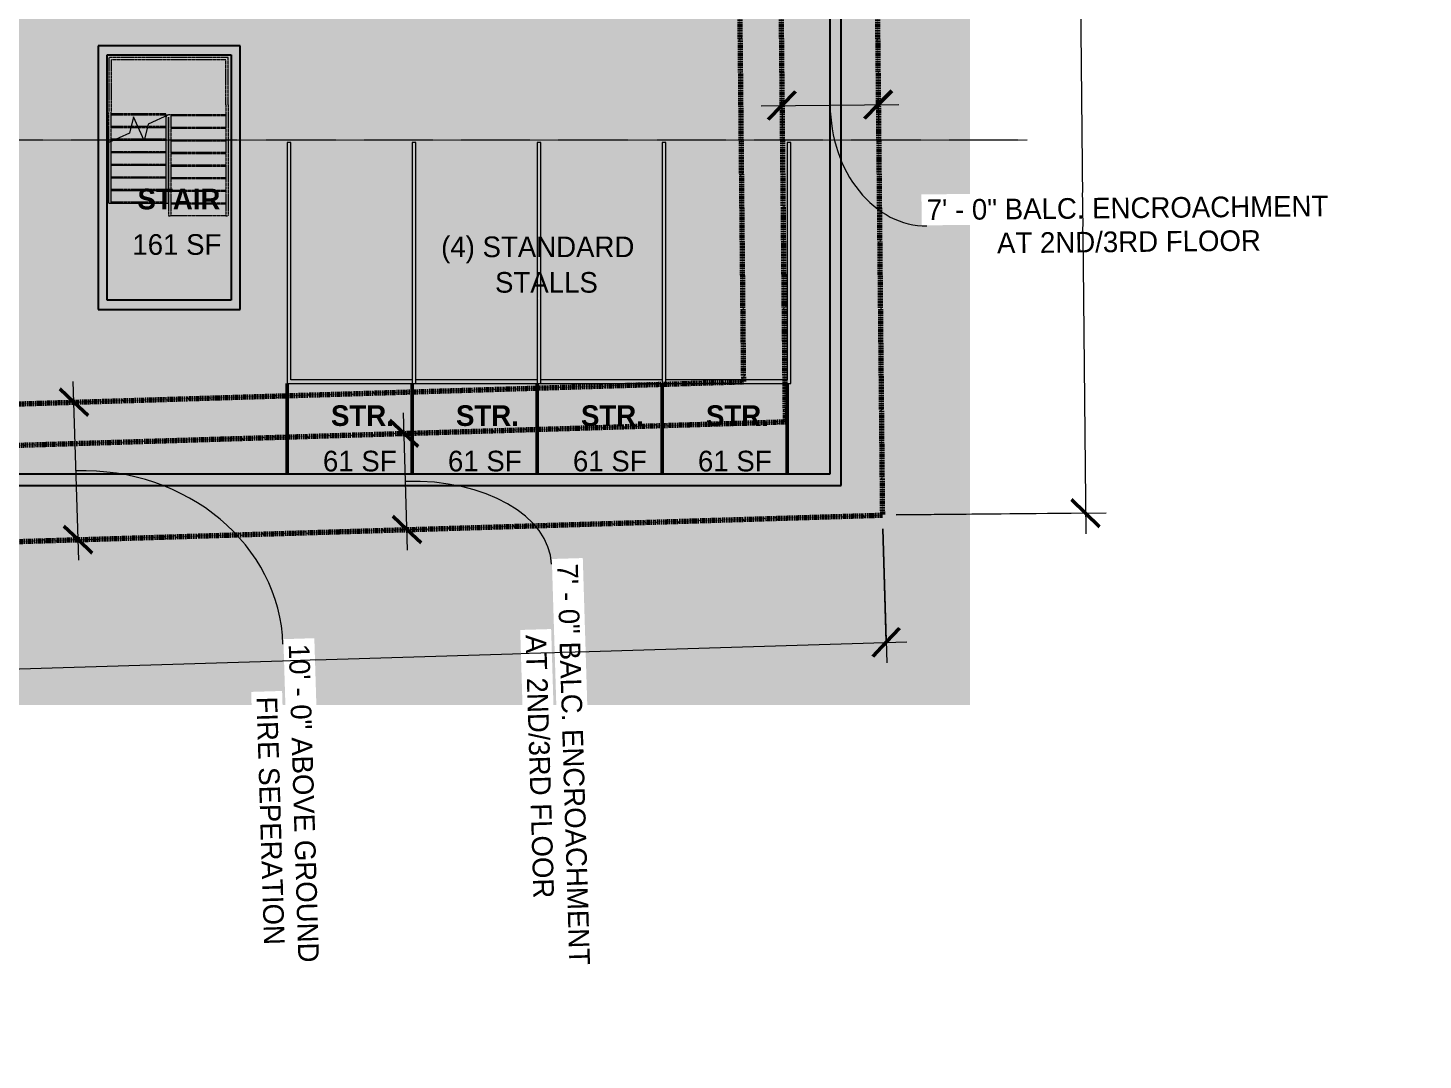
# Model space of a CAD drawing. Header units: inches. Extents: x -4414 to -113, y 9396 to 12816.
# Drawn here: x -1336 to -119, y 9396 to 10297 of the extents above; entities that cross this region are included whole.
import ezdxf

# ---------------------------------------------------------------- set-up
doc = ezdxf.new("R2010")
doc.units = ezdxf.units.IN
doc.header["$MEASUREMENT"] = 0
for name, pattern in [('Double Dash 3_8_', [1, 0.375, -0.125, 0.125, -0.125, 0.125, -0.125]), ('Grid Line 1_2_', [0.875, 0.5, -0.125, 0.125, -0.125]), ('Overhead 1_16_', [0.101562, 0.0625, -0.039062])]:
    doc.linetypes.add(name, pattern=pattern)
for name, color, linetype, lineweight in [('0-1', 7, 'Continuous', 5), ('0-2', 9, 'Continuous', 9), ('A-ANNO-DIMS', 211, 'Continuous', 9), ('A-ANNO-DIMS-192', 211, 'Continuous', 9), ('A-AREA-1', 53, 'Continuous', 50), ('A-AREA-IDEN', 2, 'Continuous', 9), ('A-GENM-1', 8, 'Continuous', 9), ('A-GENM-2', 9, 'Continuous', 9), ('A-GENM-IDEN', 13, 'Continuous', 9), ('A-WALL-1', 23, 'Continuous', 9), ('A-WALL-2', 253, 'Continuous', 25), ('C-PROP-LINE', 91, 'Double Dash 3_8_', 70), ('C-TOPO', 7, 'Continuous', 9), ('S-FNDN-1', 253, 'Continuous', 25), ('S-GRID-1', 1, 'Grid Line 1_2_', 9), ('S-STRS-1', 8, 'Continuous', 9), ('S-STRS-2', 55, 'Continuous', 5), ('S-STRS-3', 9, 'Continuous', 9), ('S-STRS-4', 9, 'Overhead 1_16_', 9), ('S-STRS-MBND-1', 9, 'Overhead 1_16_', 9), ('S-STRS-MBND-2', 9, 'Continuous', 9)]:
    doc.layers.add(name, color=color, linetype=linetype, lineweight=lineweight)
doc.layers.add('A-AREA-PATT-1', color=7, linetype='Continuous', lineweight=9, transparency=0.9)
doc.styles.add('Century Gothic', font='ufonts.com_century-gothic.ttf', dxfattribs={"height": 18})
doc.styles.add('Century Gothic_B', font='GOTHICB.TTF', dxfattribs={"height": 18})
doc.dimstyles.new('OD__1_8__Tol__', dxfattribs={"dimscale": 12, "dimtxt": 18.795029, "dimasz": 2, "dimexe": 1.5, "dimexo": 1, "dimgap": 0.25, "dimtad": 1, "dimdec": 3, "dimrnd": 0.125, "dimzin": 3, "dimdsep": 46, "dimlunit": 4, "dimtxsty": 'Century Gothic', "dimblk1": 'OBLIQUE', "dimblk2": 'OBLIQUE', "dimsah": 1, "dimcen": 0.09, "dimdle": 1.5, "dimazin": 0, "dimtfac": 1, "dimtdec": 4, "dimtix": 1, "dimtmove": 0, "dimatfit": 3, "dimfxl": 1, "dimtvp": 1, "dimtfill": 1, "dimfrac": 2, "dimtolj": 1, "dimtzin": 0, "dimarcsym": 2})
doc.dimstyles.new('OD__1_8__Tol___1', dxfattribs={"dimscale": 12, "dimtxt": 18.795029, "dimasz": 2, "dimexe": 1.5, "dimexo": 1, "dimgap": 0.25, "dimtad": 1, "dimdec": 3, "dimrnd": 0.125, "dimzin": 3, "dimdsep": 46, "dimlunit": 4, "dimtxsty": 'Century Gothic', "dimblk1": 'OBLIQUE', "dimblk2": 'OBLIQUE', "dimsah": 1, "dimcen": 0.09, "dimdle": 1.5, "dimazin": 0, "dimtfac": 1, "dimtdec": 4, "dimtix": 1, "dimtmove": 1, "dimatfit": 3, "dimfxl": 1, "dimtvp": 1, "dimtfill": 1, "dimfrac": 2, "dimtolj": 1, "dimtzin": 0, "dimarcsym": 2})

# ---------------------------------------------------------------- blocks, each defined once
blk = doc.blocks.new('1750 Ox - Topography_rvt-1-FLOOR PLAN - BASEMENT')
at = {"layer": 'C-TOPO'}
h = blk.add_hatch(dxfattribs=at)
h.set_pattern_fill('FP_1', color=256, style=0, pattern_type=2)
h.set_pattern_definition([(0, (0, 0), (48, 48), [48, -48]), (0, (0, 18), (48, 48), [48, -48]), (0, (0, 36), (48, 48), [48, -48]), (90, (6, 42), (-48, 48), [48, -48]), (90, (24, 42), (-48, 48), [48, -48]), (90, (42, 42), (-48, 48), [48, -48])])
h.paths.add_polyline_path([(-673.7, 9706.1), (-514.3, 9706.1), (-514.3, 12268.6), (-2561.1, 12268.6), (-2561.1, 12088.6), (-2540.8, 12088.6), (-2422.7, 12078.6), (-1316, 12078.6), (-1318.1, 12088.6), (-1297.3, 12088.6), (-1296.4, 12078.6), (-704.4, 12078.6), (-701.3, 12088.6), (-635.9, 12088.6), (-636.7, 12078.4), (-636.7, 9907.4), (-2561.1, 9907.4), (-2561.1, 9811.5), (-3985.1, 9768), (-3984.4, 9706.1), (-747.5, 9706.1)], flags=0)
h.paths.add_polyline_path([(-4064.2, 9706.1), (-4064.2, 12195.5), (-4068.7, 12172.2), (-4070.2, 12148.6), (-4070.2, 9706.1), (-4069.2, 9706.1)], flags=0)
h.paths.add_polyline_path([(-3820.7, 10780.6), (-3820.7, 11276.5), (-3830.7, 11280.3), (-3830.7, 11598.8), (-3820.7, 11601.2), (-3820.7, 11690.9), (-3830.7, 11695.3), (-3830.7, 11718.9), (-3820.7, 11715.9), (-3820.7, 11876.3), (-3830.7, 11870.5), (-3830.7, 12075.9), (-3820.7, 12078.6), (-3167.3, 12078.6), (-3166.6, 12083.3), (-3169.5, 12083.4), (-3171.9, 12088.6), (-3149, 12088.6), (-3149.6, 12078.6), (-2891.2, 12078.6), (-2831.2, 12088.6), (-2637.9, 12088.6), (-2637.9, 12268.6), (-3884.2, 12268.6), (-3905.1, 12266.8), (-3925.3, 12261.4), (-3944.2, 12252.5), (-3961.4, 12240.5), (-3976.2, 12225.7), (-3988.2, 12208.6), (-3997, 12189.6), (-4002.4, 12169.4), (-4004.2, 12148.6), (-4004.2, 10780.6), (-3825.7, 10780.6)], flags=0)
h.paths.add_polyline_path([(-3555.1, 12086.4), (-3593, 12086.7), (-3592.1, 12088.6), (-3554.5, 12088.6)], flags=0)
h.paths.add_polyline_path([(-3799.4, 12088.3), (-3817.1, 12088.5), (-3817.1, 12088.6), (-3799.3, 12088.6)], flags=0)
h.paths.add_polyline_path([(-2561.1, 12328.6), (-514.3, 12328.6), (-514.3, 12334.6), (-3884.2, 12334.6), (-3907.9, 12333.1), (-3931.1, 12328.6), (-2637.9, 12328.6)], flags=0)
blk = doc.blocks.new('Parking_Stall_Multiple - STANDARD-1654394-FLOOR PLAN - BASEMENT')
at = {"layer": 'A-GENM-1'}
h = blk.add_hatch(color=256, dxfattribs=at)
h.paths.add_polyline_path([(0, 327), (210, 327), (210, 330), (106.5, 328.5), (3, 330)], flags=0)
h.paths.add_polyline_path([(0, 436), (0.1, 330), (3, 330), (3, 436), (210, 436), (210, 439), (0, 439), (0, 436)], flags=0)
h = blk.add_hatch(color=256, dxfattribs=at)
h.paths.add_polyline_path([(0, 218), (210, 218), (210, 221), (104.8, 219.5), (3, 221)], flags=0)
h.paths.add_polyline_path([(3, 330), (106.5, 328.5), (210, 330), (64, 330)], flags=0)
h.paths.add_polyline_path([(0, 327), (3, 330), (0.1, 329.9)], flags=0)
h.paths.add_polyline_path([(0, 309.9), (0.1, 221), (3, 221), (3, 327), (0, 327)], flags=0)
h = blk.add_hatch(color=256, dxfattribs=at)
h.paths.add_polyline_path([(0, 109), (210, 109), (210, 112), (106.5, 110.5), (3, 112)], flags=0)
h.paths.add_polyline_path([(3, 221), (106.5, 219.5), (210, 221), (64, 221)], flags=0)
h.paths.add_polyline_path([(0, 218), (3, 221), (0, 221)], flags=0)
h.paths.add_polyline_path([(0, 112), (3, 112), (3, 218), (0, 218)], flags=0)
h = blk.add_hatch(color=256, dxfattribs=at)
h.paths.add_polyline_path([(3, 112), (106.5, 110.5), (210, 112), (64, 112)], flags=0)
h.paths.add_polyline_path([(0, 109), (3, 112), (0.1, 111.9)], flags=0)
h.paths.add_polyline_path([(0, 43.2), (0, 0), (210, 0), (210, 3), (3, 3), (3, 109), (0, 109), (0, 76.7)], flags=0)
at = {"layer": 'A-GENM-2'}
for p, q in [((210, 439), (0, 439)), ((0, 439), (0, 327)), ((210, 436), (210, 439)), ((3, 330), (3, 436)), ((3, 436), (210, 436)), ((210, 330), (0, 330)), ((0, 330), (0, 218)), ((210, 330), (3, 330)), ((210, 327), (210, 330)), ((210, 327), (210, 330)), ((0, 327), (210, 327)), ((3, 221), (3, 327)), ((3, 327), (210, 327)), ((210, 221), (0, 221)), ((0, 221), (0, 109)), ((210, 221), (3, 221)), ((210, 218), (210, 221)), ((210, 218), (210, 221)), ((0, 218), (210, 218)), ((3, 112), (3, 218)), ((3, 218), (210, 218)), ((210, 112), (0, 112)), ((0, 112), (0, 0)), ((210, 112), (3, 112)), ((210, 109), (210, 112)), ((210, 109), (210, 112)), ((0, 109), (210, 109)), ((3, 3), (3, 109)), ((3, 109), (210, 109)), ((210, 3), (3, 3)), ((210, 0), (210, 3)), ((0, 0), (210, 0))]:
    blk.add_line(p, q, dxfattribs=at)
blk = doc.blocks.new('1750 Ox - 2nd Phase_rvt-1-FLOOR PLAN - BASEMENT')
at = {"layer": 'A-AREA-PATT-1'}
h = blk.add_hatch(color=256, dxfattribs=at)
h.paths.add_polyline_path([(-673.7, 9902.4), (-631.7, 9902.4), (-631.7, 12083.6), (-636.3, 12083.6), (-636.7, 12078.4), (-636.7, 9907.4), (-673.7, 9907.4)], flags=0)
h.paths.add_polyline_path([(-1109.7, 9902.4), (-1109.7, 9907.4), (-1374.7, 9907.4), (-1374.7, 9902.4), (-1270.7, 9902.4)], flags=0)
h.paths.add_polyline_path([(-1940.8, 9902.4), (-1919.7, 9902.4), (-1919.7, 9907.4), (-1946.2, 9907.4), (-1946.2, 9902.4), (-1944.3, 9902.4)], flags=0)
h.paths.add_polyline_path([(-1843.8, 12078.6), (-1316, 12078.6), (-1317, 12083.6), (-1946.2, 12083.6), (-1946.2, 12078.6), (-1913.3, 12078.6)], flags=0)
h.paths.add_polyline_path([(-704.4, 12078.6), (-702.9, 12083.6), (-1154.7, 12083.6), (-1154.7, 12078.6), (-980.6, 12078.6)], flags=0)
h.paths.add_polyline_path([(-1270.7, 12078.6), (-1270.7, 12083.6), (-1296.9, 12083.6), (-1296.4, 12078.6)], flags=0)
h = blk.add_hatch(color=256, dxfattribs=at)
h.paths.add_polyline_path([(-1374.6, 9907.4), (-1109.7, 9907.5), (-1109.7, 10196.6), (-1106.7, 10196.6), (-1106.7, 9989.6), (-1000.7, 9989.6), (-1000.7, 10196.6), (-997.7, 10196.6), (-997.7, 9989.6), (-891.7, 9989.6), (-891.7, 10196.6), (-888.7, 10196.6), (-888.7, 9989.6), (-782.7, 9989.6), (-782.7, 10196.6), (-779.7, 10196.6), (-779.7, 9989.6), (-673.7, 9989.6), (-673.7, 10196.6), (-670.7, 10196.6), (-670.7, 9986.6), (-673.7, 9986.6), (-673.7, 9907.4), (-636.7, 9907.4), (-636.7, 10686.6), (-689.2, 10686.6), (-689.2, 10476.6), (-692.2, 10476.6), (-692.2, 10683.6), (-798.2, 10683.6), (-798.2, 10476.6), (-801.2, 10476.6), (-801.2, 10683.6), (-907.2, 10683.6), (-907.2, 10476.6), (-910.2, 10476.6), (-910.2, 10683.6), (-1016.2, 10683.6), (-1016.2, 10476.6), (-1019.2, 10476.6), (-1019.2, 10683.6), (-1125.2, 10683.6), (-1125.2, 10476.6), (-1128.2, 10476.6), (-1128.2, 10683.6), (-1234.2, 10683.6), (-1234.2, 10476.6), (-1237.2, 10476.6), (-1237.2, 10683.6), (-1343.2, 10683.6), (-1343.2, 10476.6), (-1346.2, 10476.6), (-1346.2, 10686.6), (-1360.7, 10686.6), (-1360.7, 10614.6), (-1361.7, 10614.6), (-1361.7, 10685.6), (-1384.7, 10685.6), (-1384.7, 10614.6), (-1385.7, 10614.6), (-1385.7, 10685.6), (-1408.7, 10685.6), (-1408.7, 10614.6), (-1409.7, 10614.6), (-1409.7, 10685.6), (-1432.7, 10685.6), (-1432.7, 10614.6), (-1433.7, 10614.6), (-1433.7, 10685.6), (-1456.7, 10685.6), (-1456.7, 10614.6), (-1457.7, 10614.6), (-1457.7, 10685.6), (-1480.7, 10685.6), (-1480.7, 10614.6), (-1481.7, 10614.6), (-1481.7, 10685.6), (-1504.7, 10685.6), (-1504.7, 10614.6), (-1505.7, 10614.6), (-1505.7, 10685.6), (-1528.7, 10685.6), (-1528.7, 10614.6), (-1529.7, 10614.6), (-1529.7, 10685.6), (-1552.7, 10685.6), (-1552.7, 10614.6), (-1553.7, 10614.6), (-1553.7, 10685.6), (-1576.7, 10685.6), (-1576.7, 10614.6), (-1577.7, 10614.6), (-1577.7, 10685.6), (-1600.7, 10685.6), (-1600.7, 10614.6), (-1601.7, 10614.6), (-1601.7, 10685.6), (-1624.7, 10685.6), (-1624.7, 10614.6), (-1625.7, 10614.6), (-1625.7, 10685.6), (-1648.7, 10685.6), (-1648.7, 10614.6), (-1649.7, 10614.6), (-1649.7, 10685.6), (-1672.7, 10685.6), (-1672.7, 10614.6), (-1673.7, 10614.6), (-1673.7, 10685.6), (-1696.7, 10685.6), (-1696.7, 10614.6), (-1697.7, 10614.6), (-1697.7, 10685.6), (-1720.7, 10685.6), (-1720.7, 10614.6), (-1721.7, 10614.6), (-1721.7, 10685.6), (-1744.7, 10685.6), (-1744.7, 10614.6), (-1745.7, 10614.6), (-1745.7, 10685.6), (-1768.7, 10685.6), (-1768.7, 10614.6), (-1769.7, 10614.6), (-1769.7, 10685.6), (-1792.7, 10685.6), (-1792.7, 10614.6), (-1793.7, 10614.6), (-1793.7, 10685.6), (-1816.7, 10685.6), (-1816.7, 10614.6), (-1817.7, 10614.6), (-1817.7, 10685.6), (-1840.7, 10685.6), (-1840.7, 10614.6), (-1841.7, 10614.6), (-1841.7, 10685.6), (-1864.7, 10685.6), (-1864.7, 10614.6), (-1865.7, 10614.6), (-1865.7, 10685.6), (-1888.7, 10685.6), (-1888.7, 10614.6), (-1889.7, 10614.6), (-1889.7, 10685.6), (-1912.7, 10685.6), (-1912.7, 10614.6), (-1913.7, 10614.6), (-1913.7, 10686.6), (-1941.2, 10686.6), (-1941.2, 10478.4), (-1941.4, 10478.4), (-1941.4, 10196.4), (-1941.2, 10196.4), (-1941.2, 9907.4), (-1919.7, 9907.4), (-1919.7, 9979.1), (-1483.7, 9979.1), (-1483.7, 9986.6), (-1922.7, 9986.6), (-1922.7, 10196.6), (-1919.7, 10196.6), (-1919.7, 9989.6), (-1813.7, 9989.6), (-1813.7, 10196.6), (-1810.7, 10196.6), (-1810.7, 9989.6), (-1704.7, 9989.6), (-1704.7, 10196.6), (-1701.7, 10196.6), (-1701.7, 9989.6), (-1595.7, 9989.6), (-1595.7, 10196.6), (-1592.7, 10196.6), (-1592.7, 9989.6), (-1486.7, 9989.6), (-1486.7, 10196.6), (-1483.7, 10196.6), (-1483.7, 9989.6), (-1377.7, 9989.6), (-1377.7, 10196.6), (-1374.7, 10196.6), (-1374.7, 9907.4)], flags=0)
h.paths.add_polyline_path([(-1261, 10051), (-1274.7, 10051), (-1274.7, 10281), (-1150.7, 10281), (-1150.7, 10051), (-1213.8, 10051)], flags=0)
h.paths.add_polyline_path([(-1360.7, 10482.6), (-1913.7, 10482.6), (-1913.7, 10554.6), (-1912.7, 10554.6), (-1912.7, 10483.6), (-1889.7, 10483.6), (-1889.7, 10554.6), (-1888.7, 10554.6), (-1888.7, 10483.6), (-1865.7, 10483.6), (-1865.7, 10554.6), (-1864.7, 10554.6), (-1864.7, 10483.6), (-1841.7, 10483.6), (-1841.7, 10554.6), (-1840.7, 10554.6), (-1840.7, 10483.6), (-1817.7, 10483.6), (-1817.7, 10554.6), (-1816.7, 10554.6), (-1816.7, 10483.6), (-1793.7, 10483.6), (-1793.7, 10554.6), (-1792.7, 10554.6), (-1792.7, 10483.6), (-1769.7, 10483.6), (-1769.7, 10554.6), (-1768.7, 10554.6), (-1768.7, 10483.6), (-1745.7, 10483.6), (-1745.7, 10554.6), (-1744.7, 10554.6), (-1744.7, 10483.6), (-1721.7, 10483.6), (-1721.7, 10554.6), (-1720.7, 10554.6), (-1720.7, 10483.6), (-1697.7, 10483.6), (-1697.7, 10554.6), (-1696.7, 10554.6), (-1696.7, 10483.6), (-1673.7, 10483.6), (-1673.7, 10554.6), (-1672.7, 10554.6), (-1672.7, 10483.6), (-1649.7, 10483.6), (-1649.7, 10554.6), (-1648.7, 10554.6), (-1648.7, 10483.6), (-1625.7, 10483.6), (-1625.7, 10554.6), (-1624.7, 10554.6), (-1624.7, 10483.6), (-1601.7, 10483.6), (-1601.7, 10554.6), (-1600.7, 10554.6), (-1600.7, 10483.6), (-1577.7, 10483.6), (-1577.7, 10554.6), (-1576.7, 10554.6), (-1576.7, 10483.6), (-1553.7, 10483.6), (-1553.7, 10554.6), (-1552.7, 10554.6), (-1552.7, 10483.6), (-1529.7, 10483.6), (-1529.7, 10554.6), (-1528.7, 10554.6), (-1528.7, 10483.6), (-1505.7, 10483.6), (-1505.7, 10554.6), (-1504.7, 10554.6), (-1504.7, 10483.6), (-1481.7, 10483.6), (-1481.7, 10554.6), (-1480.7, 10554.6), (-1480.7, 10483.6), (-1457.7, 10483.6), (-1457.7, 10554.6), (-1456.7, 10554.6), (-1456.7, 10483.6), (-1433.7, 10483.6), (-1433.7, 10554.6), (-1432.7, 10554.6), (-1432.7, 10483.6), (-1409.7, 10483.6), (-1409.7, 10554.6), (-1408.7, 10554.6), (-1408.7, 10483.6), (-1385.7, 10483.6), (-1385.7, 10554.6), (-1384.7, 10554.6), (-1384.7, 10483.6), (-1361.7, 10483.6), (-1361.7, 10554.6), (-1360.7, 10554.6), (-1360.7, 10483.6)], flags=0)
h.paths.add_polyline_path([(-1075.7, 10689.6), (-1075.7, 10896.6), (-1072.7, 10896.6), (-1072.7, 10689.6), (-966.7, 10689.6), (-966.7, 10896.6), (-963.7, 10896.6), (-963.7, 10689.6), (-857.7, 10689.6), (-857.7, 10896.6), (-854.7, 10896.6), (-854.7, 10689.6), (-748.7, 10689.6), (-748.7, 10896.6), (-745.7, 10896.6), (-745.7, 10689.6), (-639.7, 10689.6), (-639.7, 10896.6), (-636.7, 10896.6), (-636.7, 11172.6), (-639.7, 11172.6), (-639.7, 11379.6), (-745.7, 11379.6), (-745.7, 11172.6), (-748.7, 11172.6), (-748.7, 11379.6), (-854.7, 11379.6), (-854.7, 11172.6), (-857.7, 11172.6), (-857.7, 11379.6), (-963.7, 11379.6), (-963.7, 11172.6), (-966.7, 11172.6), (-966.7, 11379.6), (-1072.7, 11379.6), (-1072.7, 11172.6), (-1075.7, 11172.6), (-1075.7, 11379.6), (-1181.7, 11379.6), (-1181.7, 11172.6), (-1184.7, 11172.6), (-1184.7, 11379.6), (-1290.7, 11379.6), (-1290.7, 11172.6), (-1293.7, 11172.6), (-1293.7, 11379.6), (-1399.7, 11379.6), (-1399.7, 11172.6), (-1402.7, 11172.6), (-1402.7, 11379.6), (-1508.7, 11379.6), (-1508.7, 11172.6), (-1511.7, 11172.6), (-1511.7, 11379.6), (-1617.7, 11379.6), (-1617.7, 11172.6), (-1620.7, 11172.6), (-1620.7, 11379.6), (-1726.7, 11379.6), (-1726.7, 11172.6), (-1729.7, 11172.6), (-1729.7, 11379.6), (-1835.7, 11379.6), (-1835.7, 11172.6), (-1838.7, 11172.6), (-1838.7, 11379.6), (-1941.2, 11379.6), (-1941.2, 11180.4), (-1941.4, 11180.4), (-1941.4, 10892.4), (-1941.2, 10892.4), (-1941.2, 10689.6), (-1838.7, 10689.6), (-1838.7, 10896.6), (-1835.7, 10896.6), (-1835.7, 10689.6), (-1729.7, 10689.6), (-1729.7, 10896.6), (-1726.7, 10896.6), (-1726.7, 10689.6), (-1620.7, 10689.6), (-1620.7, 10896.6), (-1617.7, 10896.6), (-1617.7, 10689.6), (-1511.7, 10689.6), (-1511.7, 10896.6), (-1508.7, 10896.6), (-1508.7, 10689.6), (-1402.7, 10689.6), (-1402.7, 10896.6), (-1399.7, 10896.6), (-1399.7, 10689.6), (-1293.7, 10689.6), (-1293.7, 10896.6), (-1290.7, 10896.6), (-1290.7, 10689.6), (-1184.7, 10689.6), (-1184.7, 10896.6), (-1181.7, 10896.6), (-1181.7, 10689.6), (-1125.2, 10689.6)], flags=0)
h.paths.add_polyline_path([(-1075.7, 11382.6), (-1075.7, 11592.6), (-1072.7, 11592.6), (-1072.7, 11385.6), (-966.7, 11385.6), (-966.7, 11592.6), (-963.7, 11592.6), (-963.7, 11385.6), (-857.7, 11385.6), (-857.7, 11592.6), (-854.7, 11592.6), (-854.7, 11385.6), (-748.7, 11385.6), (-748.7, 11592.6), (-745.7, 11592.6), (-745.7, 11385.6), (-639.7, 11385.6), (-639.7, 11592.6), (-636.7, 11592.6), (-636.7, 12078.6), (-661.7, 12078.6), (-661.7, 11868.6), (-664.7, 11868.6), (-664.7, 12075.6), (-770.7, 12075.6), (-770.7, 11868.6), (-773.7, 11868.6), (-773.7, 12075.6), (-879.7, 12075.6), (-879.7, 11868.6), (-882.7, 11868.6), (-882.7, 12075.6), (-988.7, 12075.6), (-988.7, 11868.6), (-991.7, 11868.6), (-991.7, 12075.6), (-1097.7, 12075.6), (-1097.7, 11868.6), (-1100.7, 11868.6), (-1100.7, 12078.6), (-1150.7, 12078.6), (-1150.7, 11858.6), (-1274.7, 11858.6), (-1274.7, 12078.6), (-1399.7, 12078.6), (-1399.7, 11868.6), (-1402.7, 11868.6), (-1402.7, 12075.6), (-1508.7, 12075.6), (-1508.7, 11868.6), (-1511.7, 11868.6), (-1511.7, 12075.6), (-1617.7, 12075.6), (-1617.7, 11868.6), (-1620.7, 11868.6), (-1620.7, 12075.6), (-1726.7, 12075.6), (-1726.7, 11868.6), (-1729.7, 11868.6), (-1729.7, 12075.6), (-1835.7, 12075.6), (-1835.7, 11868.6), (-1838.7, 11868.6), (-1838.7, 12075.6), (-1941.2, 12075.6), (-1941.2, 11873.6), (-1941.4, 11873.6), (-1941.4, 11585.6), (-1941.2, 11585.6), (-1941.2, 11385.6), (-1838.7, 11385.6), (-1838.7, 11592.6), (-1835.7, 11592.6), (-1835.7, 11385.6), (-1729.7, 11385.6), (-1729.7, 11592.6), (-1726.7, 11592.6), (-1726.7, 11385.6), (-1620.7, 11385.6), (-1620.7, 11592.6), (-1617.7, 11592.6), (-1617.7, 11385.6), (-1511.7, 11385.6), (-1511.7, 11592.6), (-1508.7, 11592.6), (-1508.7, 11385.6), (-1402.7, 11385.6), (-1402.7, 11592.6), (-1399.7, 11592.6), (-1399.7, 11382.6), (-1154.7, 11382.6)], flags=0)
h.paths.add_polyline_path([(-1230.3, 11462.6), (-1322.7, 11462.6), (-1322.7, 11582.6), (-1226.7, 11582.6), (-1226.7, 11462.6), (-1229.1, 11462.6)], flags=0)
h = blk.add_hatch(color=256, dxfattribs=at)
h.paths.add_polyline_path([(-1158.7, 10059), (-1158.7, 10273), (-1266.7, 10273), (-1266.7, 10059), (-1213.8, 10059)], flags=0)
h.paths.add_polyline_path([(-1215.2, 10143.8), (-1265.2, 10143.8), (-1265.2, 10196.6), (-1247.3, 10204.9), (-1243.9, 10218.9), (-1234.4, 10198.5), (-1231, 10212.5), (-1215.2, 10219.9), (-1215.2, 10218.8), (-1213.2, 10218.8), (-1213.2, 10143.8), (-1213.8, 10143.8)], flags=0)
for points in [[(-1106.7, 9907.4), (-1000.7, 9907.5), (-1000.7, 9986.6), (-1109.7, 9986.6), (-1109.7, 9907.4)], [(-970.9, 9907.4), (-891.7, 9907.4), (-891.7, 9986.6), (-1000.7, 9986.6), (-1000.7, 9907.4), (-980.6, 9907.4)], [(-888.7, 9907.4), (-782.7, 9907.5), (-782.7, 9986.6), (-891.7, 9986.6), (-891.7, 9907.4)], [(-779.7, 9907.4), (-673.7, 9907.5), (-673.8, 9986.6), (-782.7, 9986.6), (-782.7, 9907.4)]]:
    blk.add_hatch(color=256, dxfattribs=at).paths.add_polyline_path(points, flags=0)
at = {"layer": 'A-WALL-1'}
for points in [[(-1266.7, 10059), (-1266.7, 10281), (-1274.7, 10281), (-1274.7, 10059)], [(-1213.8, 10273), (-1150.7, 10273), (-1150.7, 10281), (-1266.7, 10281), (-1266.7, 10273)], [(-1150.7, 10059), (-1150.7, 10273), (-1158.7, 10273), (-1158.7, 10059)], [(-1158.7, 10051), (-1150.7, 10051), (-1150.7, 10059), (-1274.7, 10059), (-1274.7, 10051), (-1213.8, 10051)]]:
    blk.add_hatch(color=256, dxfattribs=at).paths.add_polyline_path(points, flags=0)
at = {"layer": 'S-STRS-1'}
blk.add_hatch(color=256, dxfattribs=at).paths.add_polyline_path([(-1263.2, 10143.8), (-1263.2, 10197.5), (-1265.2, 10196.6), (-1265.2, 10143.8)], flags=0)
at = {"layer": 'S-STRS-2'}
h = blk.add_hatch(color=256, dxfattribs=at)
h.paths.add_polyline_path([(-1239.7, 10209.8), (-1243.9, 10218.9), (-1246.1, 10209.8)], flags=0)
h.paths.add_polyline_path([(-1221.9, 10209.8), (-1215.2, 10209.8), (-1215.2, 10219.9), (-1231, 10212.5), (-1231.7, 10209.8), (-1231, 10209.8)], flags=0)
h = blk.add_hatch(color=256, dxfattribs=at)
h.paths.add_polyline_path([(-1235, 10198.8), (-1234.6, 10198.8), (-1239.7, 10209.8), (-1246.1, 10209.8), (-1247.3, 10204.9), (-1260.3, 10198.8)], flags=0)
h.paths.add_polyline_path([(-1215.2, 10198.8), (-1215.2, 10209.8), (-1231.7, 10209.8), (-1234.3, 10198.8), (-1232.9, 10198.8)], flags=0)
for points in [[(-1213.2, 10143.8), (-1213.2, 10218.8), (-1215.2, 10218.8), (-1215.2, 10143.8), (-1213.8, 10143.8)], [(-1263.2, 10187.8), (-1215.2, 10187.8), (-1215.2, 10198.8), (-1234.3, 10198.8), (-1234.4, 10198.5), (-1234.6, 10198.8), (-1260.3, 10198.8), (-1263.2, 10197.5)], [(-1260.3, 10176.8), (-1215.2, 10176.8), (-1215.2, 10187.8), (-1263.2, 10187.8), (-1263.2, 10176.8)], [(-1215.2, 10165.8), (-1215.2, 10176.8), (-1263.2, 10176.8), (-1263.2, 10165.8)], [(-1215.2, 10154.8), (-1215.2, 10165.8), (-1263.2, 10165.8), (-1263.2, 10154.8), (-1254.5, 10154.8)], [(-1215.2, 10143.8), (-1215.2, 10154.8), (-1263.2, 10154.8), (-1263.2, 10143.8), (-1243.5, 10143.8)]]:
    blk.add_hatch(color=256, dxfattribs=at).paths.add_polyline_path(points, flags=0)
at = {"layer": 'A-AREA-1'}
for p, q in [((-1109.7, 9907.4), (-1109.7, 9986.6)), ((-1000.7, 9907.4), (-1000.7, 9986.6)), ((-891.7, 9907.4), (-891.7, 9986.6)), ((-782.7, 9907.4), (-782.7, 9986.6)), ((-673.7, 9986.6), (-673.7, 9907.4))]:
    blk.add_line(p, q, dxfattribs=at)
at = {"layer": 'A-WALL-2'}
for p, q in [((-1274.7, 10281), (-1274.7, 10059)), ((-1266.7, 10281), (-1274.7, 10281)), ((-1150.7, 10281), (-1266.7, 10281)), ((-1150.7, 10273), (-1150.7, 10281)), ((-1266.7, 10059), (-1266.7, 10273)), ((-1266.7, 10273), (-1158.7, 10273)), ((-1158.7, 10273), (-1158.7, 10059)), ((-1150.7, 10059), (-1150.7, 10273)), ((-1274.7, 10059), (-1274.7, 10051)), ((-1274.7, 10051), (-1150.7, 10051)), ((-1158.7, 10059), (-1266.7, 10059)), ((-1150.7, 10051), (-1150.7, 10059))]:
    blk.add_line(p, q, dxfattribs=at)
at = {"layer": 'S-FNDN-1'}
for p, q in [((-636.7, 12078.6), (-636.7, 9907.4)), ((-626.7, 9897.4), (-626.7, 12078.6)), ((-636.7, 9907.4), (-1946.2, 9907.4)), ((-1946.2, 9897.4), (-636.7, 9897.4)), ((-636.7, 9897.4), (-626.7, 9897.4))]:
    blk.add_line(p, q, dxfattribs=at)
at = {"layer": 'S-STRS-3'}
for p, q in [((-1215.2, 10218.8), (-1215.2, 10219.9)), ((-1246.1, 10209.8), (-1239.7, 10209.8)), ((-1231.7, 10209.8), (-1215.2, 10209.8)), ((-1215.2, 10209.8), (-1215.2, 10218.8)), ((-1215.2, 10198.8), (-1215.2, 10209.8)), ((-1213.2, 10143.8), (-1213.2, 10218.8)), ((-1265.2, 10143.8), (-1265.2, 10196.6)), ((-1263.2, 10187.8), (-1263.2, 10197.5)), ((-1260.3, 10198.8), (-1234.6, 10198.8)), ((-1234.3, 10198.8), (-1215.2, 10198.8)), ((-1215.2, 10187.8), (-1215.2, 10198.8)), ((-1263.2, 10176.8), (-1263.2, 10187.8)), ((-1263.2, 10187.8), (-1215.2, 10187.8)), ((-1215.2, 10176.8), (-1215.2, 10187.8)), ((-1263.2, 10165.8), (-1263.2, 10176.8)), ((-1263.2, 10176.8), (-1215.2, 10176.8)), ((-1215.2, 10165.8), (-1215.2, 10176.8)), ((-1263.2, 10154.8), (-1263.2, 10165.8)), ((-1263.2, 10165.8), (-1215.2, 10165.8)), ((-1215.2, 10154.8), (-1215.2, 10165.8)), ((-1263.2, 10143.8), (-1263.2, 10154.8)), ((-1263.2, 10154.8), (-1215.2, 10154.8)), ((-1215.2, 10143.8), (-1215.2, 10154.8)), ((-1265.2, 10143.8), (-1263.2, 10143.8)), ((-1263.2, 10143.8), (-1215.2, 10143.8)), ((-1215.2, 10143.8), (-1213.2, 10143.8))]:
    blk.add_line(p, q, dxfattribs=at)
at = {"layer": 'S-STRS-4'}
for p, q in [((-1245.9, 10210.8), (-1240.2, 10210.8)), ((-1231.4, 10210.8), (-1215.2, 10210.8)), ((-1258.2, 10199.8), (-1235, 10199.8)), ((-1234.1, 10199.8), (-1215.2, 10199.8)), ((-1263.2, 10188.8), (-1215.2, 10188.8)), ((-1263.2, 10177.8), (-1215.2, 10177.8)), ((-1263.2, 10166.8), (-1215.2, 10166.8)), ((-1263.2, 10155.8), (-1215.2, 10155.8)), ((-1263.2, 10144.8), (-1215.2, 10144.8))]:
    blk.add_line(p, q, dxfattribs=at)
at = {"layer": 'S-STRS-MBND-1'}
for p, q in [((-1161.2, 10270.8), (-1265.2, 10270.8)), ((-1265.2, 10270.8), (-1265.2, 10223)), ((-1163.2, 10268.8), (-1263.2, 10268.8)), ((-1263.2, 10268.8), (-1263.2, 10223)), ((-1163.2, 10229.6), (-1163.2, 10268.8)), ((-1161.2, 10229.6), (-1161.2, 10270.8)), ((-1265.2, 10196.6), (-1265.2, 10223)), ((-1263.2, 10197.5), (-1263.2, 10223)), ((-1263.2, 10221.8), (-1215.2, 10221.8)), ((-1263.2, 10220.8), (-1215.2, 10220.8)), ((-1215.2, 10220.8), (-1215.2, 10218.8)), ((-1215.2, 10220.8), (-1213.2, 10220.8)), ((-1215.2, 10219.9), (-1215.2, 10220.8)), ((-1211.2, 10220.8), (-1213.2, 10220.8)), ((-1211.2, 10220.8), (-1211.2, 10132.8)), ((-1163.2, 10220.8), (-1211.2, 10220.8)), ((-1163.2, 10219.8), (-1211.2, 10219.8)), ((-1163.2, 10229.6), (-1163.2, 10132.8)), ((-1161.2, 10229.6), (-1161.2, 10132.8)), ((-1263.2, 10210.8), (-1245.9, 10210.8)), ((-1263.2, 10209.8), (-1246.1, 10209.8)), ((-1240.2, 10210.8), (-1231.4, 10210.8)), ((-1239.7, 10209.8), (-1231.7, 10209.8)), ((-1213.2, 10218.8), (-1213.2, 10132.8)), ((-1163.2, 10209.8), (-1211.2, 10209.8)), ((-1163.2, 10208.8), (-1211.2, 10208.8)), ((-1263.2, 10199.8), (-1258.2, 10199.8)), ((-1263.2, 10198.8), (-1260.3, 10198.8)), ((-1235, 10199.8), (-1234.1, 10199.8)), ((-1234.6, 10198.8), (-1234.3, 10198.8)), ((-1163.2, 10198.8), (-1211.2, 10198.8)), ((-1163.2, 10197.8), (-1211.2, 10197.8)), ((-1163.2, 10187.8), (-1211.2, 10187.8)), ((-1163.2, 10186.8), (-1211.2, 10186.8)), ((-1163.2, 10176.8), (-1211.2, 10176.8)), ((-1163.2, 10175.8), (-1211.2, 10175.8)), ((-1163.2, 10165.8), (-1211.2, 10165.8)), ((-1163.2, 10164.8), (-1211.2, 10164.8)), ((-1163.2, 10154.8), (-1211.2, 10154.8)), ((-1163.2, 10153.8), (-1211.2, 10153.8)), ((-1163.2, 10143.8), (-1211.2, 10143.8)), ((-1163.2, 10142.8), (-1211.2, 10142.8)), ((-1213.2, 10132.8), (-1211.2, 10132.8)), ((-1163.2, 10132.8), (-1211.2, 10132.8)), ((-1163.2, 10132.8), (-1161.2, 10132.8))]:
    blk.add_line(p, q, dxfattribs=at)
at = {"layer": 'S-STRS-MBND-2'}
for p, q in [((-1213.2, 10220.8), (-1231, 10212.5)), ((-1243.9, 10218.9), (-1247.3, 10204.9)), ((-1234.4, 10198.5), (-1243.9, 10218.9)), ((-1231, 10212.5), (-1234.4, 10198.5)), ((-1247.3, 10204.9), (-1265.2, 10196.6))]:
    blk.add_line(p, q, dxfattribs=at)
at = {"layer": '0-2', "rotation": 89.9999999999971}
blk.add_blockref('Parking_Stall_Multiple - STANDARD-1654394-FLOOR PLAN - BASEMENT', (-670.7, 9986.6), dxfattribs=at)
blk = doc.blocks.new('Family - ___-1749192-FLOOR PLAN - BASEMENT')
at = {"layer": 'C-PROP-LINE'}
for p, q in [((-614.5, 12268.6), (-590.8, 9871.7)), ((-697.7, 12184.6), (-675.6, 9953.1)), ((-733.1, 12124.6), (-712, 9988)), ((-3866.8, 9891.7), (-712, 9988)), ((-3926.7, 9853.8), (-675.6, 9953.1)), ((-3986.6, 9768), (-590.8, 9871.7))]:
    blk.add_line(p, q, dxfattribs=at)
blk = doc.blocks.new('DIMBLOCK28-FLOOR PLAN - BASEMENT')
at = {"layer": 'A-ANNO-DIMS-192', "lineweight": 50}
for p, q in [((-1007.9, 9943), (-1020.3, 9954.6)), ((-1007.9, 9943), (-995.6, 9931.4)), ((-1005.4, 9859), (-1017.7, 9870.7)), ((-1005.4, 9859), (-993, 9847.4))]:
    blk.add_line(p, q, dxfattribs=at)
at = {"layer": 'A-ANNO-DIMS-192'}
for p, q in [((-1004.8, 9841), (-1008.5, 9961)), ((-1012.9, 9942.8), (-989.9, 9943.5)), ((-1007.9, 9943), (-1012.9, 9942.8)), ((-1010.3, 9858.9), (-987.4, 9859.6)), ((-1005.4, 9859), (-1010.3, 9858.9))]:
    blk.add_line(p, q, dxfattribs=at)
blk.add_ellipse((-1004.3, 9825.1), major_axis=(124.9, 3.8), ratio=0.608086, start_param=0, end_param=1.570796, dxfattribs=at)
at = {"layer": 'A-ANNO-DIMS-192', "color": 0, "insert": (-884, 9767.7), "char_height": 18, "width": 281.746, "attachment_point": 1, "rotation": 271.7492, "line_spacing_factor": 0.984502, "style": 'Century Gothic', "bg_fill": 3, "box_fill_scale": 1.25, "bg_fill_color": 256, "bg_fill_true_color": 13158600, "bg_fill_transparency": 0}
blk.add_mtext('AT 2ND/3RD FLOOR', dxfattribs=at)
at = {"layer": 'A-ANNO-DIMS-192', "color": 0, "insert": (-856.4, 9829.6), "char_height": 18, "width": 428.169, "attachment_point": 1, "rotation": 271.7492, "line_spacing_factor": 0.984502, "style": 'Century Gothic', "bg_fill": 3, "box_fill_scale": 1.25, "bg_fill_color": 256, "bg_fill_true_color": 13158600, "bg_fill_transparency": 0}
blk.add_mtext('7\' - 0" BALC. ENCROACHMENT', dxfattribs=at)
blk = doc.blocks.new('_Oblique')
at = {"color": 0, "linetype": 'ByBlock', "lineweight": -2}
blk.add_line((-0.5, -0.5), (0.5, 0.5), dxfattribs=at)
blk = doc.blocks.new('DIMBLOCK29-FLOOR PLAN - BASEMENT')
at = {"layer": 'A-ANNO-DIMS-192', "lineweight": 50}
for p, q in [((-1295.8, 9970.2), (-1308.2, 9981.8)), ((-1295.8, 9970.2), (-1283.4, 9958.6)), ((-1292.1, 9850.3), (-1304.5, 9861.9)), ((-1292.1, 9850.3), (-1279.8, 9838.6))]:
    blk.add_line(p, q, dxfattribs=at)
at = {"layer": 'A-ANNO-DIMS-192'}
for p, q in [((-1291.6, 9832.3), (-1296.4, 9988.2)), ((-1300.8, 9970.1), (-1277.8, 9970.8)), ((-1295.8, 9970.2), (-1300.8, 9970.1)), ((-1297.1, 9850.1), (-1274.2, 9850.8)), ((-1292.1, 9850.3), (-1297.1, 9850.1))]:
    blk.add_line(p, q, dxfattribs=at)
blk.add_ellipse((-1289.2, 9753.6), major_axis=(175.7, 5.4), ratio=0.891651, start_param=0, end_param=1.570796, dxfattribs=at)
at = {"layer": 'A-ANNO-DIMS-192', "color": 0, "insert": (-1118.6, 9713.7), "char_height": 18, "width": 236.996, "attachment_point": 1, "rotation": 271.7492, "line_spacing_factor": 0.984502, "style": 'Century Gothic', "bg_fill": 3, "box_fill_scale": 1.25, "bg_fill_color": 256, "bg_fill_true_color": 13158600, "bg_fill_transparency": 0}
blk.add_mtext('FIRE SEPERATION', dxfattribs=at)
at = {"layer": 'A-ANNO-DIMS-192', "color": 0, "insert": (-1090.5, 9759.7), "char_height": 18, "width": 345.113, "attachment_point": 1, "rotation": 271.7492, "line_spacing_factor": 0.984502, "style": 'Century Gothic', "bg_fill": 3, "box_fill_scale": 1.25, "bg_fill_color": 256, "bg_fill_true_color": 13158600, "bg_fill_transparency": 0}
blk.add_mtext('10\' - 0" ABOVE GROUND', dxfattribs=at)
blk = doc.blocks.new('DIMBLOCK30-FLOOR PLAN - BASEMENT')
at = {"layer": 'A-ANNO-DIMS-192', "lineweight": 50}
for p, q in [((-678.4, 10228.9), (-666.5, 10241)), ((-594.4, 10229.7), (-582.5, 10241.8)), ((-678.4, 10228.9), (-690.3, 10216.7)), ((-594.4, 10229.7), (-606.3, 10217.6))]:
    blk.add_line(p, q, dxfattribs=at)
at = {"layer": 'A-ANNO-DIMS-192'}
for p, q in [((-678.4, 10233.8), (-678.2, 10210.9)), ((-678.4, 10228.9), (-678.4, 10233.8)), ((-594.4, 10234.7), (-594.2, 10211.7)), ((-594.4, 10229.7), (-594.4, 10234.7)), ((-696.4, 10228.7), (-576.4, 10229.9))]:
    blk.add_line(p, q, dxfattribs=at)
blk.add_ellipse((-553, 10230.1), major_axis=(-1.1, 106.2), ratio=0.785129, start_param=1.570796, end_param=3.141593, dxfattribs=at)
at = {"layer": 'A-ANNO-DIMS-192', "color": 0, "insert": (-490.9, 10118), "char_height": 18, "width": 281.746, "attachment_point": 1, "rotation": 0.5667, "line_spacing_factor": 0.984502, "style": 'Century Gothic', "bg_fill": 3, "box_fill_scale": 1.25, "bg_fill_color": 256, "bg_fill_true_color": 13158600, "bg_fill_transparency": 0}
blk.add_mtext('AT 2ND/3RD FLOOR', dxfattribs=at)
at = {"layer": 'A-ANNO-DIMS-192', "color": 0, "insert": (-552.2, 10146.9), "char_height": 18, "width": 428.169, "attachment_point": 1, "rotation": 0.5667, "line_spacing_factor": 0.984502, "style": 'Century Gothic', "bg_fill": 3, "box_fill_scale": 1.25, "bg_fill_color": 256, "bg_fill_true_color": 13158600, "bg_fill_transparency": 0}
blk.add_mtext('7\' - 0" BALC. ENCROACHMENT', dxfattribs=at)
blk = doc.blocks.new('DIMBLOCK32-FLOOR PLAN - BASEMENT')
at = {"layer": 'A-ANNO-DIMS-192'}
for p, q in [((-437.5, 12288.3), (-413.5, 9855.4)), ((-602.5, 12268.7), (-419.3, 12270.5)), ((-437.3, 12270.3), (-602.5, 12268.7)), ((-578.8, 9871.8), (-395.6, 9873.6)), ((-413.6, 9873.4), (-578.8, 9871.8))]:
    blk.add_line(p, q, dxfattribs=at)
at = {"layer": 'A-ANNO-DIMS-192', "lineweight": 50}
for p, q in [((-437.3, 12270.3), (-449.5, 12282.2)), ((-437.3, 12270.3), (-425.2, 12258.5)), ((-413.6, 9873.4), (-425.8, 9885.3)), ((-413.6, 9873.4), (-401.5, 9861.6))]:
    blk.add_line(p, q, dxfattribs=at)
at = {"layer": 'A-ANNO-DIMS-192', "color": 0, "insert": (-399.9, 11117.6), "char_height": 18, "width": 109.19, "attachment_point": 1, "rotation": 270.5667, "line_spacing_factor": 0.984502, "style": 'Century Gothic', "bg_fill": 3, "box_fill_scale": 1.25, "bg_fill_color": 256, "bg_fill_true_color": 13158600, "bg_fill_transparency": 0}
blk.add_mtext('199\' - 9"', dxfattribs=at)
blk = doc.blocks.new('DIMBLOCK35-FLOOR PLAN - BASEMENT')
at = {"layer": 'A-ANNO-DIMS-192'}
for p, q in [((-590.5, 9859.7), (-586.9, 9742.8)), ((-587.4, 9760.8), (-590.5, 9859.7)), ((-4001.2, 9656.5), (-569.5, 9761.3)), ((-3986.2, 9756), (-3982.6, 9639.1)), ((-3983.2, 9657.1), (-3986.2, 9756))]:
    blk.add_line(p, q, dxfattribs=at)
at = {"layer": 'A-ANNO-DIMS-192', "lineweight": 50}
for p, q in [((-587.4, 9760.8), (-575.8, 9773.2)), ((-587.4, 9760.8), (-599.1, 9748.4)), ((-3983.2, 9657.1), (-3971.6, 9669.5)), ((-3983.2, 9657.1), (-3994.8, 9644.7))]:
    blk.add_line(p, q, dxfattribs=at)
at = {"layer": 'A-ANNO-DIMS-192', "color": 0, "insert": (-2354.6, 9732.9), "char_height": 18, "width": 164.322, "attachment_point": 1, "rotation": 1.7492, "line_spacing_factor": 0.984502, "style": 'Century Gothic', "bg_fill": 3, "box_fill_scale": 1.25, "bg_fill_color": 256, "bg_fill_true_color": 13158600, "bg_fill_transparency": 0}
blk.add_mtext('283\' - 1 3/8"', dxfattribs=at)

msp = doc.modelspace()

# ---------------------------------------------------------------- linework, layer by layer
at = {"layer": 'S-GRID-1'}
msp.add_line((-464.451, 10198.5894), (-4316.3408, 10198.5894), dxfattribs=at)

# ---------------------------------------------------------------- block references
at = {"layer": '0-1'}
for name in ['1750 Ox - Topography_rvt-1-FLOOR PLAN - BASEMENT', '1750 Ox - 2nd Phase_rvt-1-FLOOR PLAN - BASEMENT']:
    msp.add_blockref(name, (0, 0), dxfattribs=at)
at = {"layer": 'C-PROP-LINE'}
msp.add_blockref('Family - ___-1749192-FLOOR PLAN - BASEMENT', (0, 0), dxfattribs=at)

# ---------------------------------------------------------------- texts
at = {"layer": 'A-AREA-IDEN', "char_height": 18, "attachment_point": 1}
for s, insert, width, style in [('STAIR', (-1240.3082, 10156.3219), 78.78, 'Century Gothic_B'), ('161 SF', (-1244.8058, 10116.681), 89.688, 'Century Gothic'), ('STR.', (-1071.6092, 9967.4559), 55.752, 'Century Gothic_B'), ('STR.', (-962.6092, 9967.4559), 55.752, 'Century Gothic_B'), ('STR.', (-853.6092, 9967.4559), 55.752, 'Century Gothic_B'), ('STR.', (-744.6092, 9967.4559), 55.752, 'Century Gothic_B'), ('61 SF', (-1078.6013, 9927.8151), 72.72, 'Century Gothic'), ('61 SF', (-969.6013, 9927.8151), 72.72, 'Century Gothic'), ('61 SF', (-860.6013, 9927.8151), 72.72, 'Century Gothic'), ('61 SF', (-751.6013, 9927.8151), 72.72, 'Century Gothic')]:
    msp.add_mtext(s, dxfattribs=dict(at, insert=insert, width=width, style=style))
at = {"layer": 'A-GENM-IDEN', "char_height": 18, "attachment_point": 1, "style": 'Century Gothic'}
for s, insert, width in [('(4) STANDARD', (-975.5645, 10114.6489), 208.464), ('STALLS', (-928.5645, 10083.6489), 95.142)]:
    msp.add_mtext(s, dxfattribs=dict(at, insert=insert, width=width))

# ---------------------------------------------------------------- next in the draw order: dimensions: what is measured, and where the dimension line sits
at = {"layer": 'A-ANNO-DIMS'}
for base, p1, p2, angle, text, override, picture, middle, turn in [((-594.374, 10229.686), (-678.5377, 10245.8249), (-594.5419, 10246.6557), 0.5667136, '<>\\XAT 2ND/3RD FLOOR', {"dimpost": '<>BALC. ENCROACHMENT', "dimfxl": 84}, 'DIMBLOCK30-FLOOR PLAN - BASEMENT', (-551.9172, 10122.949), 0.5667136), ((-1295.8055, 9970.2119), (-1309.1052, 9849.7498), (-1312.7681, 9969.6939), 271.7492016, '<>\\XFIRE SEPERATION', {"dimpost": '<>ABOVE GROUND', "dimfxl": 120}, 'DIMBLOCK29-FLOOR PLAN - BASEMENT', (-1114.443, 9758.9354), 271.7492016), ((-1007.9278, 9942.9866), (-1022.3264, 9858.5077), (-1024.8905, 9942.4685), 271.7492016, '<>\\XAT 2ND/3RD FLOOR', {"dimpost": '<>BALC. ENCROACHMENT', "dimfxl": 84}, 'DIMBLOCK28-FLOOR PLAN - BASEMENT', (-880.3512, 9828.8404), 271.7492016)]:
    dim = msp.add_linear_dim(base=base, p1=p1, p2=p2, angle=angle, text=text, dimstyle='OD__1_8__Tol___1', override=override, dxfattribs=at)
    dim.commit()
    dim.dimension.update_dxf_attribs({"geometry": picture, "text_midpoint": middle, "dimtype": 160, "text_rotation": turn})

# ---------------------------------------------------------------- next in the draw order: dimensions: what is measured, and where the dimension line sits
dim = msp.add_linear_dim(base=(-413.6391, 9873.4377), p1=(-614.5415, 12268.5894), p2=(-590.8329, 9871.685), angle=270.5667136, dimstyle='OD__1_8__Tol__', override={"dimpost": '<>', "dimfxl": 2397.021671}, dxfattribs=at)
dim.commit()
dim.dimension.update_dxf_attribs({"geometry": 'DIMBLOCK32-FLOOR PLAN - BASEMENT', "text_midpoint": (-413.0412, 11072.013)})

# ---------------------------------------------------------------- next in the draw order: dimensions: what is measured, and where the dimension line sits
dim = msp.add_linear_dim(base=(-587.44642, 9760.79423), p1=(-3986.5813, 9767.98284), p2=(-590.83289, 9871.68498), angle=1.7492016, dimstyle='OD__1_8__Tol__', override={"dimpost": '<>', "dimfxl": 3397.331518}, dxfattribs=at)
dim.commit()
dim.dimension.update_dxf_attribs({"geometry": 'DIMBLOCK35-FLOOR PLAN - BASEMENT', "text_midpoint": (-2285.73118, 9722.38693)})

doc.saveas('drawing.dxf')
